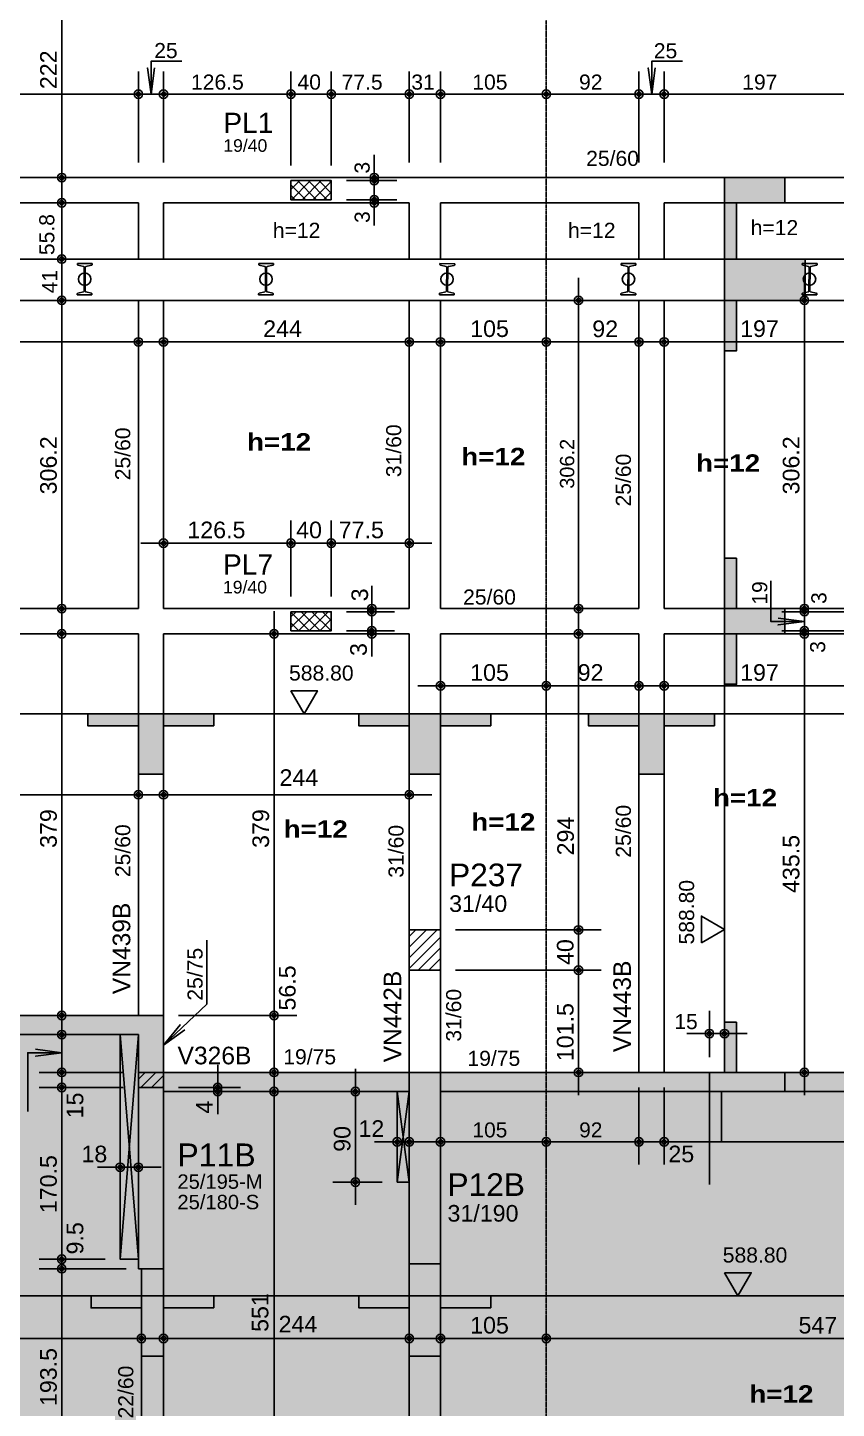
# Model space of a CAD drawing. Extents: x 0 to 13080, y 0 to 6750.
# Drawn here: x 6689 to 7492, y 2961 to 4332 of the extents above; entities that cross this region are included whole.
import ezdxf

# ---------------------------------------------------------------- set-up
doc = ezdxf.new("R2010")
doc.units = 0
doc.header["$MEASUREMENT"] = 0
for name, pattern in [('ESTILO_TQS_0002', [0.4, 0.1, -0.3]), ('ESTILO_TQS_0006', [0.3, 0.2, -0.1]), ('ESTILO_TQS_0007', [2.1, 1.5, -0.2, 0.2, -0.2])]:
    doc.linetypes.add(name, pattern=pattern)
for name, color, linetype in [('MTH-202', 1, 'CONTINUOUS'), ('MTH-224', 4, 'CONTINUOUS'), ('MTH-230', 1, 'CONTINUOUS'), ('MTH-231', 1, 'CONTINUOUS'), ('MTH-COTAS7', 31, 'CONTINUOUS'), ('MTH-DIM-PILAR', 3, 'CONTINUOUS'), ('MTH-DIM-VIGA', 3, 'CONTINUOUS'), ('MTH-EIXO-214', 4, 'CONTINUOUS'), ('MTH-FACE-VIGA', 7, 'CONTINUOUS'), ('MTH-HACHURA-PILAR', 1, 'CONTINUOUS'), ('MTH-LINHA-CORTE', 5, 'CONTINUOUS'), ('MTH-LINHA-SEÇÃO', 16, 'CONTINUOUS'), ('MTH-PILAR-MORRE', 5, 'CONTINUOUS'), ('MTH-PILAR-NASCE', 5, 'CONTINUOUS'), ('MTH-PILAR-SEGUE', 5, 'CONTINUOUS'), ('MTH-SIMB_COTA', 3, 'CONTINUOUS'), ('MTH-SOMB119', 62, 'CONTINUOUS'), ('MTH-SOMBRA21', 150, 'CONTINUOUS'), ('MTH-SOMBRA25', 253, 'CONTINUOUS'), ('MTH-TIT1-PILAR', 5, 'CONTINUOUS'), ('MTH-TIT1-VIGA', 5, 'CONTINUOUS'), ('MTH-TIT2-PILAR', 5, 'CONTINUOUS'), ('MTH-TXT', 4, 'CONTINUOUS'), ('MTH-TXT-NEGRITO', 5, 'CONTINUOUS'), ('MTH-TXT-NOTAS', 3, 'CONTINUOUS'), ('MTH-VIGA-INVERTIDA', 7, 'ESTILO_TQS_0002')]:
    doc.layers.add(name, color=color, linetype=linetype)
doc.styles.add('TQS_ARIAL', font='arial.ttf')
doc.styles.add('TQS_ARIAL_BLACK', font='ariblk.ttf')

msp = doc.modelspace()

# ---------------------------------------------------------------- linework, layer by layer
at = {"layer": 'MTH-224', "linetype": 'Continuous'}
for points in [[(6950.126486, 3673.775004), (6963.375991, 3650.827299), (6976.624178, 3673.775004), (6950.126486, 3673.775004)], [(7357.714152, 3423.485309), (7380.661857, 3436.734814), (7357.714152, 3449.983), (7357.714152, 3423.485309)], [(7380.702122, 3095.818407), (7393.951627, 3072.870702), (7407.199814, 3095.818407), (7380.702122, 3095.818407)]]:
    msp.add_lwpolyline(points, dxfattribs=at)
at = {"layer": 'MTH-230', "linetype": 'Continuous'}
for p, q in [((6798.778048, 3109.232063), (6780.776726, 3332.232063)), ((6798.775119, 3332.232063), (6780.776726, 3109.232063)), ((7067.781771, 3185.732061), (7055.781434, 3275.732061)), ((7055.782411, 3185.732061), (7067.781771, 3275.732061))]:
    msp.add_line(p, q, dxfattribs=at)
at = {"layer": 'MTH-231', "linetype": 'Continuous'}
for p, q in [((6738.248727, 4096.996523), (6738.254182, 4097.931591)), ((6738.254182, 4097.931591), (6752.935532, 4097.845934)), ((6744.490518, 4094.885365), (6738.843171, 4096.238316)), ((6744.948018, 4070.655163), (6745.084962, 4094.127157)), ((6746.060826, 4094.121464), (6745.923889, 4070.650895)), ((6752.326826, 4096.159647), (6746.664077, 4094.872683)), ((6752.935532, 4097.845934), (6752.930077, 4096.910866)), ((6918.256175, 4096.996675), (6918.26163, 4097.931743)), ((6918.26163, 4097.931743), (6932.94298, 4097.846086)), ((6924.497966, 4094.885517), (6918.850619, 4096.238468)), ((6924.955466, 4070.655315), (6925.09241, 4094.127309)), ((6926.068274, 4094.121616), (6925.931337, 4070.651047)), ((6932.334274, 4096.159799), (6926.671525, 4094.872835)), ((6932.94298, 4097.846086), (6932.937525, 4096.911018)), ((7098.152271, 4097.060548), (7098.165886, 4097.995533)), ((7098.165886, 4097.995533), (7112.84593, 4097.781762)), ((7104.375401, 4094.895001), (7098.740076, 4096.297182)), ((7104.621438, 4070.66173), (7104.963207, 4094.131635)), ((7105.938983, 4094.117426), (7105.597235, 4070.648946)), ((7112.222531, 4096.100851), (7106.548767, 4094.863352)), ((7112.84593, 4097.781762), (7112.832315, 4096.846777)), ((7278.055153, 4096.99698), (7278.060608, 4097.932048)), ((7278.060608, 4097.932048), (7292.741958, 4097.846391)), ((7284.296944, 4094.885822), (7278.649597, 4096.238773)), ((7284.754444, 4070.65562), (7284.891388, 4094.127614)), ((7285.867252, 4094.121921), (7285.730315, 4070.651352)), ((7292.133252, 4096.160104), (7286.470503, 4094.87314)), ((7292.741958, 4097.846391), (7292.736503, 4096.911323)), ((7457.846684, 4096.997133), (7457.852139, 4097.932201)), ((7457.852139, 4097.932201), (7472.533489, 4097.846544)), ((7464.088475, 4094.885975), (7458.441128, 4096.238926)), ((7464.545975, 4070.655773), (7464.682919, 4094.127767)), ((7465.658783, 4094.122074), (7465.521846, 4070.651505)), ((7471.924783, 4096.160257), (7466.262034, 4094.873293)), ((7472.533489, 4097.846544), (7472.528034, 4096.911476)), ((6738.073319, 4066.932119), (6738.078775, 4067.867187)), ((6752.754669, 4066.846462), (6738.073319, 4066.932119)), ((6738.682026, 4068.618406), (6744.344775, 4069.90537)), ((6746.518334, 4069.892688), (6752.16568, 4068.539737)), ((6752.760125, 4067.78153), (6752.754669, 4066.846462)), ((6918.080767, 4066.932271), (6918.086223, 4067.867339)), ((6932.762117, 4066.846614), (6918.080767, 4066.932271)), ((6918.689474, 4068.618558), (6924.352223, 4069.905522)), ((6926.525782, 4069.89284), (6932.173128, 4068.539889)), ((6932.767573, 4067.781682), (6932.762117, 4066.846614)), ((7097.714512, 4066.998819), (7097.728127, 4067.933804)), ((7112.394556, 4066.785048), (7097.714512, 4066.998819)), ((7098.337911, 4068.67973), (7104.011675, 4069.917229)), ((7106.185041, 4069.885581), (7111.820366, 4068.483399)), ((7112.408171, 4067.720033), (7112.394556, 4066.785048)), ((7277.879745, 4066.932576), (7277.885201, 4067.867644)), ((7292.561095, 4066.846919), (7277.879745, 4066.932576)), ((7278.488452, 4068.618863), (7284.151201, 4069.905827)), ((7286.32476, 4069.893145), (7291.972106, 4068.540194)), ((7292.566551, 4067.781987), (7292.561095, 4066.846919)), ((7457.671276, 4066.932729), (7457.676732, 4067.867797)), ((7472.352626, 4066.847072), (7457.671276, 4066.932729)), ((7458.279983, 4068.619016), (7463.942732, 4069.90598)), ((7466.116291, 4069.893298), (7471.763637, 4068.540347)), ((7472.358082, 4067.78214), (7472.352626, 4066.847072))]:
    msp.add_line(p, q, dxfattribs=at)
for centre in [(6745.504426, 4082.389026), (6925.511874, 4082.389178), (7105.280221, 4082.390291), (7285.310852, 4082.389483), (7465.102383, 4082.389636)]:
    msp.add_circle(centre, 6.2, dxfattribs=at)
for centre, radius, start, end in [((6739.023736, 4096.99201), 0.775021, 179.666352, 256.527493), ((6744.309954, 4094.13167), 0.775021, 359.666352, 76.527493), ((6746.835835, 4094.116934), 0.775021, 102.803943, 179.665084), ((6752.155069, 4096.915397), 0.775021, 282.803943, 359.665084), ((6919.031184, 4096.992162), 0.775021, 179.666352, 256.527493), ((6924.317402, 4094.131822), 0.775021, 359.666352, 76.527493), ((6926.843283, 4094.117086), 0.775021, 102.803943, 179.665084), ((6932.162517, 4096.915549), 0.775021, 282.803943, 359.665084), ((7098.927211, 4097.049272), 0.775021, 179.166352, 256.027493), ((7104.188268, 4094.142911), 0.775021, 359.166352, 76.027493), ((7106.713923, 4094.106133), 0.775021, 102.303943, 179.165084), ((7112.057376, 4096.858071), 0.775021, 282.303943, 359.165084), ((7278.830162, 4096.992467), 0.775021, 179.666352, 256.527493), ((7284.11638, 4094.132127), 0.775021, 359.666352, 76.527493), ((7286.642261, 4094.117391), 0.775021, 102.803943, 179.665084), ((7291.961495, 4096.915854), 0.775021, 282.803943, 359.665084), ((7458.621693, 4096.99262), 0.775021, 179.666352, 256.527493), ((7463.907911, 4094.13228), 0.775021, 359.666352, 76.527493), ((7466.433792, 4094.117544), 0.775021, 102.803943, 179.665084), ((7471.753026, 4096.916007), 0.775021, 282.803943, 359.665084), ((6738.853784, 4067.862656), 0.775021, 102.803943, 179.665084), ((6744.173016, 4070.661123), 0.775025, 282.804082, 359.770246), ((6746.698898, 4070.646382), 0.775021, 179.666352, 256.527493), ((6751.985117, 4067.786043), 0.775021, 359.666352, 76.527493), ((6918.861232, 4067.862808), 0.775021, 102.803943, 179.665084), ((6924.180464, 4070.661275), 0.775025, 282.804082, 359.770246), ((6926.706346, 4070.646534), 0.775021, 179.666352, 256.527493), ((6931.992565, 4067.786195), 0.775021, 359.666352, 76.527493), ((7098.503067, 4067.922511), 0.775021, 102.303943, 179.165084), ((7103.846518, 4070.674453), 0.775025, 282.304082, 359.270246), ((7106.372176, 4070.63767), 0.775021, 179.166352, 256.027493), ((7111.633232, 4067.731309), 0.775021, 359.166352, 76.027493), ((7278.66021, 4067.863113), 0.775021, 102.803943, 179.665084), ((7283.979442, 4070.66158), 0.775025, 282.804082, 359.770246), ((7286.505324, 4070.646839), 0.775021, 179.666352, 256.527493), ((7291.791543, 4067.7865), 0.775021, 359.666352, 76.527493), ((7458.451741, 4067.863266), 0.775021, 102.803943, 179.665084), ((7463.770973, 4070.661733), 0.775025, 282.804082, 359.770246), ((7466.296855, 4070.646992), 0.775021, 179.666352, 256.527493), ((7471.583074, 4067.786653), 0.775021, 359.666352, 76.527493)]:
    msp.add_arc(centre, radius, start, end, dxfattribs=at)
at = {"layer": 'MTH-COTAS7', "linetype": 'Continuous'}
for p, q in [((6722.722233, 4160.734622), (6722.722233, 4427.714724)), ((6798.778048, 4198.234622), (6798.778048, 4288.625656)), ((6798.778048, 4198.234622), (6798.778048, 4288.625656)), ((6823.778048, 4198.234622), (6823.778048, 4288.625656)), ((6823.778048, 4198.234622), (6823.778048, 4288.625656)), ((6950.279196, 4195.234622), (6950.279196, 4288.625656)), ((6950.279196, 4195.234622), (6950.279196, 4288.625656)), ((6990.279196, 4195.234622), (6990.279196, 4288.625656)), ((6990.279196, 4195.234622), (6990.279196, 4288.625656)), ((7067.781771, 4198.234622), (7067.781771, 4288.625656)), ((7067.781771, 4198.234622), (7067.781771, 4288.625656)), ((7098.781771, 4198.234622), (7098.781771, 4288.625656)), ((7098.781771, 4198.234622), (7098.781771, 4288.625656)), ((7295.781771, 4198.234622), (7295.781771, 4288.625656)), ((7295.781771, 4198.234622), (7295.781771, 4288.625656)), ((7320.781771, 4198.234622), (7320.781771, 4288.625656)), ((7320.781771, 4198.234622), (7320.781771, 4288.625656)), ((6420.278491, 4266.125656), (6821.278048, 4266.125656)), ((6776.278048, 4266.125656), (6846.278048, 4266.125656)), ((6801.278048, 4266.125656), (6972.779196, 4266.125656)), ((6927.779196, 4266.125656), (7012.779196, 4266.125656)), ((6967.779196, 4266.125656), (7090.281771, 4266.125656)), ((7045.281771, 4266.125656), (7121.281771, 4266.125656)), ((7076.281771, 4266.125656), (7226.277243, 4266.125656)), ((7181.277243, 4266.125656), (7318.281771, 4266.125656)), ((7273.281771, 4266.125656), (7343.281771, 4266.125656)), ((7298.281771, 4266.125656), (7540.281771, 4266.125656)), ((7033.009759, 4157.734622), (7033.009759, 4205.734622)), ((6685.739681, 4183.234622), (6745.222233, 4183.234622)), ((7026.030358, 4183.234622), (7055.509759, 4183.234622)), ((7033.009759, 4135.734622), (7033.009759, 4183.734622)), ((6722.722233, 4079.890384), (6722.722233, 4180.734622)), ((7005.279196, 4180.234622), (7055.509759, 4180.234622)), ((6717.864101, 4158.234622), (6745.222233, 4158.234622)), ((7004.661496, 4158.234622), (7055.509759, 4158.234622)), ((7005.279196, 4161.234622), (7055.509759, 4161.234622)), ((6722.722233, 4038.890359), (6722.722233, 4124.890384)), ((6721.862545, 4102.390384), (6745.222233, 4102.390384)), ((6721.862545, 4102.390384), (6745.222233, 4102.390384)), ((6722.722233, 3732.732766), (6722.722233, 4083.890359)), ((7235.753224, 3732.732429), (7235.753224, 4083.890822)), ((7459.979823, 3732.73224), (7459.979823, 4083.8911)), ((6714.842014, 4061.390359), (6745.222233, 4061.390359)), ((6729.842014, 4061.390359), (6745.222233, 4061.390359)), ((7231.273927, 4061.390822), (7213.253224, 4061.390822)), ((7465.308016, 4061.3911), (7437.479823, 4061.3911)), ((6823.778048, 4019.843476), (6823.778048, 4042.560453)), ((7067.781771, 4030.683708), (7067.781771, 4042.560453)), ((7098.781771, 4013.339337), (7098.781771, 4042.560453)), ((7203.777243, 4018.976258), (7203.777243, 4042.560453)), ((7203.777243, 4018.976258), (7203.777243, 4042.560453)), ((7320.781771, 4023.533451), (7320.781771, 4042.560453)), ((6441.277245, 4020.060453), (6821.278048, 4020.060453)), ((6801.278048, 4020.060453), (7090.281771, 4020.060453)), ((7076.281771, 4020.060453), (7226.277243, 4020.060453)), ((7181.277243, 4020.060453), (7318.281771, 4020.060453)), ((7298.281771, 4020.060453), (7540.281771, 4020.060453)), ((6798.778048, 4012.750588), (6798.778048, 3997.560453)), ((7295.781771, 4006.652152), (7295.781771, 3997.560453)), ((6823.778048, 3809.789909), (6823.778048, 3842.707458)), ((6950.279196, 3767.232669), (6950.279196, 3842.707458)), ((6950.279196, 3767.232669), (6950.279196, 3842.707458)), ((6990.279196, 3767.232669), (6990.279196, 3842.707458)), ((6990.279196, 3767.232669), (6990.279196, 3842.707458)), ((7067.781771, 3834.587518), (7067.781771, 3842.707458)), ((6801.278048, 3820.207458), (6972.779196, 3820.207458)), ((6927.779196, 3820.207458), (7012.779196, 3820.207458)), ((6967.779196, 3820.207458), (7090.281771, 3820.207458)), ((7030.532784, 3729.732669), (7030.532784, 3777.732719)), ((7459.979823, 3729.732669), (7459.979823, 3777.732237)), ((7459.979823, 3710.732669), (7459.979823, 3774.732669)), ((6713.82223, 3755.232766), (6745.222233, 3755.232766)), ((6722.722233, 3328.732063), (6722.722233, 3752.732742)), ((6933.464574, 3328.732063), (6933.464574, 3752.732632)), ((7005.279196, 3752.232669), (7053.032784, 3752.232669)), ((7035.658817, 3755.232719), (7008.032784, 3755.232719)), ((7030.532784, 3707.732719), (7030.532784, 3755.732669)), ((7243.933682, 3755.232429), (7213.253224, 3755.232429)), ((7235.753224, 3413.714762), (7235.753224, 3752.732421)), ((7463.132781, 3755.23224), (7437.479823, 3755.23224)), ((7468.1506, 3755.232237), (7437.479823, 3755.232237)), ((7485.617084, 3752.232669), (7437.479823, 3752.232669)), ((7579.664362, 3752.232669), (7437.479823, 3752.232669)), ((7459.979823, 3707.732231), (7459.979823, 3755.732669)), ((7459.979823, 3272.232061), (7459.979823, 3752.732251)), ((6724.015149, 3730.232742), (6700.222233, 3730.232742)), ((6936.886404, 3730.232632), (6955.964574, 3730.232632)), ((7005.279196, 3733.232669), (7053.032784, 3733.232669)), ((7035.521433, 3730.232719), (7008.032784, 3730.232719)), ((7257.442926, 3730.232421), (7213.253224, 3730.232421)), ((7485.617084, 3733.232669), (7437.479823, 3733.232669)), ((7579.664362, 3733.232669), (7437.479823, 3733.232669)), ((7477.861794, 3730.232231), (7437.479823, 3730.232231)), ((7203.777243, 3692.993238), (7203.777243, 3656.126854)), ((7203.777243, 3692.993238), (7203.777243, 3656.126854)), ((7076.281771, 3678.626854), (7226.277243, 3678.626854)), ((7098.781771, 3686.623882), (7098.781771, 3656.126854)), ((7181.277243, 3678.626854), (7318.281771, 3678.626854)), ((7295.781771, 3684.16747), (7295.781771, 3656.126854)), ((7298.281771, 3678.626854), (7540.281771, 3678.626854)), ((7320.781771, 3678.183778), (7320.781771, 3656.126854)), ((6798.778048, 3553.688219), (6798.778048, 3592.964762)), ((6823.778048, 3554.347515), (6823.778048, 3592.964762)), ((7067.781771, 3555.337667), (7067.781771, 3592.964762)), ((6441.277245, 3570.464762), (6821.278048, 3570.464762)), ((6801.278048, 3570.464762), (7090.281771, 3570.464762)), ((7235.753224, 3373.714762), (7235.753224, 3458.714762)), ((7113.781771, 3436.214762), (7258.253224, 3436.214762)), ((7128.781771, 3436.214762), (7258.253224, 3436.214762)), ((7235.753224, 3272.232061), (7235.753224, 3418.714762)), ((7113.781771, 3396.214762), (7258.253224, 3396.214762)), ((7113.781771, 3396.214762), (7258.253224, 3396.214762)), ((6933.464574, 3272.232061), (6933.464574, 3373.732063)), ((6739.89173, 3351.232063), (6700.222233, 3351.232063)), ((6722.722233, 3272.232063), (6722.722233, 3354.732063)), ((6838.778048, 3351.232063), (6955.964574, 3351.232063)), ((6927.259524, 3351.232063), (6955.964574, 3351.232063)), ((7365.661857, 3309.732061), (7365.661857, 3355.735667)), ((7380.661857, 3334.732061), (7380.661857, 3355.735667)), ((6759.257474, 3332.232063), (6700.222233, 3332.232063)), ((7343.161857, 3333.235667), (7403.161857, 3333.235667)), ((6722.722233, 3257.232063), (6722.722233, 3317.232063)), ((6783.778048, 3294.732063), (6700.222233, 3294.732063)), ((6768.778048, 3294.732063), (6700.222233, 3294.732063)), ((6722.722233, 3086.732063), (6722.722233, 3302.232063)), ((6877.524321, 3253.232061), (6877.524321, 3302.232063)), ((6923.398261, 3294.732061), (6955.964574, 3294.732061)), ((6933.464574, 2702.232063), (6933.464574, 3298.232061)), ((7014.227532, 3163.232061), (7014.227532, 3298.232061)), ((7218.777243, 3294.732061), (7258.253224, 3294.732061)), ((7466.752516, 3294.732061), (7482.479823, 3294.732061)), ((6783.778048, 3279.732063), (6700.222233, 3279.732063)), ((6765.776726, 3279.732063), (6700.222233, 3279.732063)), ((6838.778048, 3279.732063), (6900.024321, 3279.732063)), ((7295.781771, 3279.732061), (7295.781771, 3203.232061)), ((7320.781771, 3279.732061), (7320.781771, 3203.232061)), ((6838.778048, 3275.732061), (6900.024321, 3275.732061)), ((6957.086452, 3275.732061), (6910.964574, 3275.732061)), ((7040.781434, 3275.732061), (6991.727532, 3275.732061)), ((7098.781771, 3238.751615), (7098.781771, 3203.232061)), ((7295.781771, 3247.474049), (7295.781771, 3203.232061)), ((7320.781771, 3247.11398), (7320.781771, 3203.232061)), ((7033.281922, 3225.730027), (7090.281771, 3225.730027)), ((7076.281771, 3225.732061), (7226.277243, 3225.732061)), ((7181.277243, 3225.732061), (7318.281771, 3225.732061)), ((7203.777243, 3223.076508), (7203.777243, 3203.232061)), ((7203.777243, 3223.076508), (7203.777243, 3203.232061)), ((7273.281771, 3225.732061), (7343.281771, 3225.732061)), ((7298.281771, 3225.732061), (7773.277243, 3225.732061)), ((7055.781922, 3210.732061), (7055.781922, 3203.230027)), ((7067.781771, 3210.732061), (7067.781771, 3203.230027)), ((6758.276726, 3200.485386), (6821.276849, 3200.485386)), ((7040.782411, 3185.732061), (6991.727532, 3185.732061)), ((6722.722233, 3077.232063), (6722.722233, 3131.732063)), ((6722.722233, 2883.73206), (6722.722233, 3122.232063)), ((6765.776726, 3109.232063), (6700.222233, 3109.232063)), ((6765.776726, 3109.232063), (6700.222233, 3109.232063)), ((6786.77805, 3099.732063), (6700.222233, 3099.732063)), ((6783.778048, 3099.732063), (6700.222233, 3099.732063)), ((6801.77805, 3027.870702), (6801.77805, 3052.98206)), ((6823.77805, 3027.870702), (6823.77805, 3052.98206)), ((7067.781771, 3027.870702), (7067.781771, 3052.98206)), ((7098.781771, 3027.870702), (7098.781771, 3052.98206)), ((7203.777243, 3027.740844), (7203.777243, 3052.98206)), ((7203.777243, 3027.740844), (7203.777243, 3052.98206)), ((6441.277245, 3030.48206), (6824.27805, 3030.48206)), ((6801.27805, 3030.48206), (7090.281771, 3030.48206)), ((7076.281771, 3030.48206), (7226.277243, 3030.48206)), ((7181.277243, 3030.48206), (7773.277243, 3030.48206))]:
    msp.add_line(p, q, dxfattribs=at)
for points in [[(6841.985795, 4298.765436), (6811.389196, 4298.765436), (6811.389196, 4266.125656), (6807.962883, 4292.151084), (6811.389196, 4266.125656), (6814.815508, 4292.151084)], [(7338.989518, 4298.765436), (7308.392919, 4298.765436), (7308.392919, 4266.125656), (7304.966606, 4292.151084), (7308.392919, 4266.125656), (7311.819231, 4292.151084)], [(7426.823038, 3782.815178), (7426.823038, 3742.467774), (7459.979823, 3742.467774), (7433.954396, 3739.041461), (7459.979823, 3742.467774), (7433.954396, 3745.894087)], [(6866.822106, 3425.98539), (6866.822106, 3362.522308), (6823.778048, 3321.641181), (6840.289272, 3342.048092), (6823.778048, 3321.641181), (6845.008362, 3337.079324)], [(6866.822106, 3425.985388), (6866.822106, 3362.522306), (6823.778048, 3321.641179), (6840.289272, 3342.04809), (6823.778048, 3321.641179), (6845.008362, 3337.079322)], [(6689.003978, 3255.725411), (6689.003978, 3314.251838), (6722.722233, 3314.251838), (6696.696805, 3310.825526), (6722.722233, 3314.251838), (6696.696805, 3317.678151)]]:
    msp.add_lwpolyline(points, dxfattribs=at)
at = {"layer": 'MTH-EIXO-214', "linetype": 'ESTILO_TQS_0007'}
msp.add_line((7203.777243, 6386.749862), (7203.777243, 488.1738), dxfattribs=at)
at = {"layer": 'MTH-FACE-VIGA', "linetype": 'Continuous'}
for p, q in [((6442.756522, 4183.234622), (8424.608441, 4183.234622)), ((6442.756522, 4158.234622), (6798.778048, 4158.234622)), ((6798.778048, 4102.3905), (6798.778048, 4158.234622)), ((6823.778048, 4102.3905), (6823.778048, 4158.234622)), ((6823.778048, 4158.234622), (7067.781771, 4158.234622)), ((7067.781771, 4102.3905), (7067.781771, 4158.234622)), ((7098.781771, 4102.3905), (7098.781771, 4158.234622)), ((7098.781771, 4158.234622), (7295.781771, 4158.234622)), ((7295.781771, 4102.3905), (7295.781771, 4158.234622)), ((7320.781771, 4102.3905), (7320.781771, 4158.234622)), ((7320.781771, 4158.234622), (7517.781771, 4158.234622)), ((7320.781771, 3730.232335), (7517.781771, 3730.232253)), ((7320.781771, 3294.732061), (7517.781771, 3294.732061))]:
    msp.add_line(p, q, dxfattribs=at)
for points in [[(6798.778048, 4061.390443), (6798.778048, 3755.232706)], [(6823.778048, 3755.232691), (6823.778048, 4061.390464)], [(7067.781771, 4061.390671), (7067.781771, 3755.232544)], [(7098.781771, 3755.232525), (7098.781771, 4061.390697)], [(7295.781771, 4061.390943), (7295.781771, 3981.913361)], [(7320.781771, 3981.913361), (7320.781771, 4061.390965)], [(7295.781771, 3981.913361), (7295.781771, 3755.23235)], [(7320.781771, 3755.232335), (7320.781771, 3981.913361)], [(6798.778048, 3755.232706), (6463.777245, 3755.232907)], [(7067.781771, 3755.232544), (6823.778048, 3755.232691)], [(7295.781771, 3755.232402), (7098.781771, 3755.232525)], [(7295.781771, 3755.23235), (7295.781771, 3755.232402)], [(7517.781771, 3755.232216), (7320.781771, 3755.232335)], [(6463.777245, 3730.232907), (6798.778048, 3730.232706)], [(6798.778048, 3730.232706), (6798.778048, 3351.232063)], [(6823.778048, 3730.232691), (7067.781771, 3730.232544)], [(6823.778048, 3341.732063), (6823.778048, 3730.232691)], [(7067.781771, 3730.232544), (7067.781771, 3436.214724)], [(7098.781771, 3730.232525), (7295.781771, 3730.232402)], [(7098.781771, 3436.214724), (7098.781771, 3730.232525)], [(7295.781771, 3730.232402), (7295.781771, 3730.23235)], [(7295.781771, 3730.23235), (7295.781771, 3294.732061)], [(7320.781771, 3294.732061), (7320.781771, 3730.232335)], [(7067.781771, 3396.214724), (7067.781771, 3294.732061)], [(7098.781771, 3294.732061), (7098.781771, 3396.214724)], [(6798.778048, 3351.232063), (6463.777245, 3351.232063)], [(6463.777245, 3332.232063), (6798.778048, 3332.232063)], [(6798.778048, 3109.232063), (6798.775119, 3332.232063), (6780.776726, 3332.232063), (6780.776726, 3109.232063), (6798.778048, 3109.232063)], [(6798.778048, 3332.232063), (6798.778048, 3294.732063)], [(6823.778048, 3294.732063), (6823.778048, 3341.732063)], [(7067.781771, 3294.732061), (6823.778048, 3294.732061)], [(7295.781771, 3294.732061), (7098.781771, 3294.732061)], [(6823.778048, 3275.732061), (7067.781771, 3275.732061)], [(7055.782411, 3185.732061), (7067.781771, 3185.732061), (7067.781771, 3275.732061), (7055.781434, 3275.732061), (7055.782411, 3185.732061)], [(7098.781771, 3275.732061), (7308.281771, 3275.732061)], [(7308.281771, 3275.732061), (7750.777243, 3275.732061)], [(6801.77805, 3099.732063), (6801.77805, 2906.232022)], [(6823.77805, 2896.732022), (6823.77805, 3099.732063)], [(7067.781771, 3104.732061), (7067.781771, 2715.232063)], [(7098.781771, 2724.732063), (7098.781771, 3104.732061)]]:
    msp.add_lwpolyline(points, dxfattribs=at)
at = {"layer": 'MTH-HACHURA-PILAR', "linetype": 'Continuous'}
for p, q in [((6950.279196, 4171.349546), (6959.164272, 4180.234622)), ((6950.279196, 4176.046006), (6965.09058, 4161.234622)), ((6950.770873, 4161.234622), (6969.770873, 4180.234622)), ((6956.697182, 4180.234622), (6975.697182, 4161.234622)), ((6961.377475, 4161.234622), (6980.377475, 4180.234622)), ((6967.303784, 4180.234622), (6986.303784, 4161.234622)), ((6971.984077, 4161.234622), (6990.279196, 4179.529741)), ((6977.910385, 4180.234622), (6990.279196, 4167.865811)), ((6982.590679, 4161.234622), (6990.279196, 4168.92314)), ((6988.516987, 4180.234622), (6990.279196, 4178.472412)), ((6950.279196, 4165.439404), (6954.483979, 4161.234622)), ((6950.279196, 3736.478876), (6966.032989, 3752.232669)), ((6950.279196, 3747.085478), (6955.426387, 3752.232669)), ((6950.279196, 3751.781937), (6968.828465, 3733.232669)), ((6957.639591, 3733.232669), (6976.639591, 3752.232669)), ((6960.435066, 3752.232669), (6979.435066, 3733.232669)), ((6968.246192, 3733.232669), (6987.246192, 3752.232669)), ((6971.041668, 3752.232669), (6990.041668, 3733.232669)), ((6978.852794, 3733.232669), (6990.279196, 3744.659071)), ((6981.64827, 3752.232669), (6990.279196, 3743.601742)), ((6950.279196, 3741.175335), (6958.221863, 3733.232669)), ((6989.459396, 3733.232669), (6990.279196, 3734.052469)), ((7067.781771, 3408.504179), (7095.492317, 3436.214724)), ((7067.781771, 3419.11078), (7084.885715, 3436.214724)), ((7067.781771, 3429.717382), (7074.279114, 3436.214724)), ((7067.781771, 3397.897577), (7098.781771, 3428.897577)), ((7076.70552, 3396.214724), (7098.781771, 3418.290975)), ((7087.312122, 3396.214724), (7098.781771, 3407.684374)), ((7097.918724, 3396.214724), (7098.781771, 3397.077772)), ((6798.778048, 3287.99288), (6805.517232, 3294.732063)), ((6801.123833, 3279.732063), (6816.123833, 3294.732063)), ((6811.730435, 3279.732063), (6823.778048, 3291.779676)), ((6822.337037, 3279.732063), (6823.778048, 3281.173075))]:
    msp.add_line(p, q, dxfattribs=at)
at = {"layer": 'MTH-LINHA-CORTE', "linetype": 'Continuous'}
for p, q in [((8407.298563, 4102.391794), (6387.756541, 4102.39012)), ((6387.756545, 4061.390095), (8407.298563, 4061.391806))]:
    msp.add_line(p, q, dxfattribs=at)
at = {"layer": 'MTH-LINHA-SEÇÃO', "linetype": 'Continuous'}
for p, q in [((7380.661857, 3294.732061), (7380.661857, 4102.390902)), ((921.17219, 3650.827299), (8448.796747, 3650.827299)), ((7365.661857, 3183.273697), (7365.661857, 3294.732061)), ((5412.277243, 3072.870702), (7775.777243, 3072.870702))]:
    msp.add_line(p, q, dxfattribs=at)
for points in [[(7440.661857, 4183.234622), (7380.661857, 4183.234622), (7380.661857, 4158.234622), (7440.661857, 4158.234622), (7440.661857, 4183.234622)], [(7392.661857, 4158.234622), (7380.661857, 4158.234622), (7380.661857, 4102.390915), (7392.661857, 4102.390915), (7392.661857, 4158.234622)], [(7460.661857, 4102.390915), (7380.661857, 4102.390915), (7380.661857, 4061.390915), (7460.661857, 4061.390915), (7460.661857, 4102.390915)], [(7392.661857, 4061.390915), (7380.661857, 4061.390915), (7380.661857, 4011.390915), (7392.661857, 4011.390915), (7392.661857, 4061.390915)], [(7392.661857, 3805.231908), (7380.661857, 3805.231908), (7380.661857, 3755.231908), (7392.661857, 3755.231908), (7392.661857, 3805.231908)], [(7380.661857, 3755.231908), (7380.661857, 3730.231908), (7440.661857, 3730.231908), (7440.661857, 3755.231908), (7380.661857, 3755.231908)], [(7392.661857, 3730.231908), (7380.661857, 3730.231908), (7380.661857, 3680.231908), (7392.661857, 3680.231908), (7392.661857, 3730.231908)], [(6798.778048, 3638.827299), (6798.778048, 3650.827299), (6748.778048, 3650.827299), (6748.778048, 3638.827299), (6798.778048, 3638.827299)], [(6823.778048, 3650.827299), (6798.778048, 3650.827299), (6798.778048, 3590.827299), (6823.778048, 3590.827299), (6823.778048, 3650.827299)], [(6873.778048, 3638.827299), (6873.778048, 3650.827299), (6823.778048, 3650.827299), (6823.778048, 3638.827299), (6873.778048, 3638.827299)], [(7067.781771, 3638.827299), (7067.781771, 3650.827299), (7017.781771, 3650.827299), (7017.781771, 3638.827299), (7067.781771, 3638.827299)], [(7098.781771, 3650.827299), (7067.781771, 3650.827299), (7067.781771, 3590.827299), (7098.781771, 3590.827299), (7098.781771, 3650.827299)], [(7148.781771, 3638.827299), (7148.781771, 3650.827299), (7098.781771, 3650.827299), (7098.781771, 3638.827299), (7148.781771, 3638.827299)], [(7295.781771, 3638.827299), (7295.781771, 3650.827299), (7245.781771, 3650.827299), (7245.781771, 3638.827299), (7295.781771, 3638.827299)], [(7320.781771, 3650.827299), (7295.781771, 3650.827299), (7295.781771, 3590.827299), (7320.781771, 3590.827299), (7320.781771, 3650.827299)], [(7370.781771, 3638.827299), (7370.781771, 3650.827299), (7320.781771, 3650.827299), (7320.781771, 3638.827299), (7370.781771, 3638.827299)], [(7392.661857, 3344.732061), (7380.661857, 3344.732061), (7380.661857, 3294.732061), (7392.661857, 3294.732061), (7392.661857, 3344.732061)], [(7440.661857, 3294.732061), (7365.661857, 3294.732061), (7365.661857, 3275.732061), (7440.661857, 3275.732061), (7440.661857, 3294.732061)], [(7377.661857, 3275.732061), (7365.661857, 3275.732061), (7365.661857, 3225.732061), (7377.661857, 3225.732061), (7377.661857, 3275.732061)], [(6801.77805, 3060.870702), (6801.77805, 3072.870702), (6751.77805, 3072.870702), (6751.77805, 3060.870702), (6801.77805, 3060.870702)], [(6823.77805, 3072.870702), (6801.77805, 3072.870702), (6801.77805, 3012.870702), (6823.77805, 3012.870702), (6823.77805, 3072.870702)], [(6873.77805, 3060.870702), (6873.77805, 3072.870702), (6823.77805, 3072.870702), (6823.77805, 3060.870702), (6873.77805, 3060.870702)], [(7067.781771, 3060.870702), (7067.781771, 3072.870702), (7017.781771, 3072.870702), (7017.781771, 3060.870702), (7067.781771, 3060.870702)], [(7098.781771, 3072.870702), (7067.781771, 3072.870702), (7067.781771, 3012.870702), (7098.781771, 3012.870702), (7098.781771, 3072.870702)], [(7148.781771, 3060.870702), (7148.781771, 3072.870702), (7098.781771, 3072.870702), (7098.781771, 3060.870702), (7148.781771, 3060.870702)]]:
    msp.add_lwpolyline(points, dxfattribs=at)
at = {"layer": 'MTH-PILAR-MORRE', "linetype": 'Continuous'}
for points in [[(7067.781771, 3396.214724), (7098.781771, 3396.214724), (7098.781771, 3436.214724), (7067.781771, 3436.214724), (7067.781771, 3396.214724)], [(6823.778048, 3294.732063), (6798.778048, 3294.732063), (6798.778048, 3279.732063), (6823.778048, 3279.732063), (6823.778048, 3294.732063)]]:
    msp.add_lwpolyline(points, dxfattribs=at)
at = {"layer": 'MTH-PILAR-NASCE', "linetype": 'Continuous'}
for points in [[(6990.279196, 4161.234622), (6990.279196, 4180.234622), (6950.279196, 4180.234622), (6950.279196, 4161.234622), (6990.279196, 4161.234622)], [(6950.279196, 3752.232669), (6950.279196, 3733.232669), (6990.279196, 3733.232669), (6990.279196, 3752.232669), (6950.279196, 3752.232669)]]:
    msp.add_lwpolyline(points, dxfattribs=at)
at = {"layer": 'MTH-PILAR-SEGUE', "linetype": 'Continuous'}
for points in [[(7067.781771, 3104.732061), (7098.781771, 3104.732061), (7098.781771, 3294.732061), (7067.781771, 3294.732061), (7067.781771, 3104.732061)], [(6798.778048, 3099.732063), (6823.778048, 3099.732063), (6823.778048, 3279.732063), (6798.778048, 3279.732063), (6798.778048, 3099.732063)]]:
    msp.add_lwpolyline(points, dxfattribs=at)
at = {"layer": 'MTH-SIMB_COTA', "linetype": 'Continuous'}
for centre, radius in [((6798.778048, 4266.125656), 4.200001), ((6798.778048, 4266.125656), 4.200001), ((6798.778048, 4266.125656), 2.1), ((6798.778048, 4266.125656), 2.1), ((6823.778048, 4266.125656), 4.200001), ((6823.778048, 4266.125656), 4.200001), ((6823.778048, 4266.125656), 2.1), ((6823.778048, 4266.125656), 2.1), ((6950.279196, 4266.125656), 4.200001), ((6950.279196, 4266.125656), 4.200001), ((6950.279196, 4266.125656), 2.1), ((6950.279196, 4266.125656), 2.1), ((6990.279196, 4266.125656), 4.200001), ((6990.279196, 4266.125656), 4.200001), ((6990.279196, 4266.125656), 2.1), ((6990.279196, 4266.125656), 2.1), ((7067.781771, 4266.125656), 4.200001), ((7067.781771, 4266.125656), 4.200001), ((7067.781771, 4266.125656), 2.1), ((7067.781771, 4266.125656), 2.1), ((7098.781771, 4266.125656), 4.200001), ((7098.781771, 4266.125656), 4.200001), ((7098.781771, 4266.125656), 2.1), ((7098.781771, 4266.125656), 2.1), ((7203.777243, 4266.125656), 4.200001), ((7203.777243, 4266.125656), 4.200001), ((7203.777243, 4266.125656), 2.1), ((7203.777243, 4266.125656), 2.1), ((7295.781771, 4266.125656), 4.200001), ((7295.781771, 4266.125656), 4.200001), ((7295.781771, 4266.125656), 2.1), ((7295.781771, 4266.125656), 2.1), ((7320.781771, 4266.125656), 4.200001), ((7320.781771, 4266.125656), 4.200001), ((7320.781771, 4266.125656), 2.1), ((7320.781771, 4266.125656), 2.1), ((6722.722233, 4183.234622), 4.200001), ((6722.722233, 4183.234622), 2.1), ((7033.009759, 4183.234622), 4.200001), ((7033.009759, 4180.234622), 4.200001), ((7033.009759, 4183.234622), 2.1), ((7033.009759, 4180.234622), 2.1), ((6722.722233, 4158.234622), 4.200001), ((6722.722233, 4158.234622), 2.1), ((7033.009759, 4161.234622), 4.200001), ((7033.009759, 4158.234622), 4.200001), ((7033.009759, 4161.234622), 2.1), ((7033.009759, 4158.234622), 2.1), ((6722.722233, 4102.390384), 4.200001), ((6722.722233, 4102.390384), 4.200001), ((6722.722233, 4102.390384), 2.1), ((6722.722233, 4102.390384), 2.1), ((6722.722233, 4061.390359), 4.200001), ((6722.722233, 4061.390359), 4.200001), ((6722.722233, 4061.390359), 2.1), ((6722.722233, 4061.390359), 2.1), ((7235.753224, 4061.390822), 4.200001), ((7235.753224, 4061.390822), 2.1), ((7459.979823, 4061.3911), 4.200001), ((7459.979823, 4061.3911), 2.1), ((6798.778048, 4020.060453), 4.200001), ((6798.778048, 4020.060453), 2.1), ((6823.778048, 4020.060453), 4.200001), ((6823.778048, 4020.060453), 2.1), ((7067.781771, 4020.060453), 4.200001), ((7067.781771, 4020.060453), 2.1), ((7098.781771, 4020.060453), 4.200001), ((7098.781771, 4020.060453), 2.1), ((7203.777243, 4020.060453), 4.200001), ((7203.777243, 4020.060453), 4.200001), ((7203.777243, 4020.060453), 2.1), ((7203.777243, 4020.060453), 2.1), ((7295.781771, 4020.060453), 4.200001), ((7295.781771, 4020.060453), 2.1), ((7320.781771, 4020.060453), 4.200001), ((7320.781771, 4020.060453), 2.1), ((6823.778048, 3820.207458), 4.200001), ((6823.778048, 3820.207458), 2.1), ((6950.279196, 3820.207458), 4.200001), ((6950.279196, 3820.207458), 4.200001), ((6950.279196, 3820.207458), 2.1), ((6950.279196, 3820.207458), 2.1), ((6990.279196, 3820.207458), 4.200001), ((6990.279196, 3820.207458), 4.200001), ((6990.279196, 3820.207458), 2.1), ((6990.279196, 3820.207458), 2.1), ((7067.781771, 3820.207458), 4.200001), ((7067.781771, 3820.207458), 2.1), ((6722.722233, 3755.232766), 4.200001), ((6722.722233, 3755.232766), 2.1), ((7030.532784, 3755.232719), 4.200001), ((7030.532784, 3755.232719), 2.1), ((7235.753224, 3755.232429), 4.200001), ((7235.753224, 3755.232429), 2.1), ((7459.979823, 3755.23224), 4.200001), ((7459.979823, 3755.232237), 4.200001), ((7459.979823, 3755.23224), 2.1), ((7459.979823, 3755.232237), 2.1), ((7030.532784, 3752.232669), 4.200001), ((7030.532784, 3752.232669), 2.1), ((7459.979823, 3752.232669), 4.200001), ((7459.979823, 3752.232669), 4.200001), ((7459.979823, 3752.232669), 2.1), ((7459.979823, 3752.232669), 2.1), ((6722.722233, 3730.232742), 4.200001), ((6722.722233, 3730.232742), 2.1), ((6933.464574, 3730.232632), 4.200001), ((6933.464574, 3730.232632), 2.1), ((7030.532784, 3733.232669), 4.200001), ((7030.532784, 3730.232719), 4.200001), ((7030.532784, 3733.232669), 2.1), ((7030.532784, 3730.232719), 2.1), ((7235.753224, 3730.232421), 4.200001), ((7235.753224, 3730.232421), 2.1), ((7459.979823, 3733.232669), 4.200001), ((7459.979823, 3733.232669), 4.200001), ((7459.979823, 3730.232251), 4.200001), ((7459.979823, 3730.232231), 4.200001), ((7459.979823, 3733.232669), 2.1), ((7459.979823, 3733.232669), 2.1), ((7459.979823, 3730.232251), 2.1), ((7459.979823, 3730.232231), 2.1), ((7098.781771, 3678.626854), 4.200001), ((7098.781771, 3678.626854), 2.1), ((7203.777243, 3678.626854), 4.200001), ((7203.777243, 3678.626854), 4.200001), ((7203.777243, 3678.626854), 2.1), ((7203.777243, 3678.626854), 2.1), ((7295.781771, 3678.626854), 4.200001), ((7295.781771, 3678.626854), 2.1), ((7320.781771, 3678.626854), 4.200001), ((7320.781771, 3678.626854), 2.1), ((6798.778048, 3570.464762), 4.200001), ((6798.778048, 3570.464762), 2.1), ((6823.778048, 3570.464762), 4.200001), ((6823.778048, 3570.464762), 2.1), ((7067.781771, 3570.464762), 4.200001), ((7067.781771, 3570.464762), 2.1), ((7235.753224, 3436.214762), 4.200001), ((7235.753224, 3436.214762), 4.200001), ((7235.753224, 3436.214762), 2.1), ((7235.753224, 3436.214762), 2.1), ((7235.753224, 3396.214762), 4.200001), ((7235.753224, 3396.214762), 4.200001), ((7235.753224, 3396.214762), 2.1), ((7235.753224, 3396.214762), 2.1), ((6722.722233, 3351.232063), 4.200001), ((6722.722233, 3351.232063), 2.1), ((6933.464574, 3351.232063), 4.200001), ((6933.464574, 3351.232063), 4.200001), ((6933.464574, 3351.232063), 2.1), ((6933.464574, 3351.232063), 2.1), ((6722.722233, 3332.232063), 4.200001), ((6722.722233, 3332.232063), 2.1), ((7365.661857, 3333.235667), 4.200001), ((7365.661857, 3333.235667), 2.1), ((7380.661857, 3333.235667), 4.200001), ((7380.661857, 3333.235667), 2.1), ((6722.722233, 3294.732063), 4.200001), ((6722.722233, 3294.732063), 4.200001), ((6722.722233, 3294.732063), 2.1), ((6722.722233, 3294.732063), 2.1), ((6933.464574, 3294.732061), 4.200001), ((6933.464574, 3294.732061), 2.1), ((7235.753224, 3294.732061), 4.200001), ((7235.753224, 3294.732061), 2.1), ((7459.979823, 3294.732061), 4.200001), ((7459.979823, 3294.732061), 2.1), ((6722.722233, 3279.732063), 4.200001), ((6722.722233, 3279.732063), 4.200001), ((6722.722233, 3279.732063), 2.1), ((6722.722233, 3279.732063), 2.1), ((6877.524321, 3279.732063), 4.200001), ((6877.524321, 3275.732061), 4.200001), ((6877.524321, 3279.732063), 2.1), ((6877.524321, 3275.732061), 2.1), ((6933.464574, 3275.732061), 4.200001), ((6933.464574, 3275.732061), 2.1), ((7014.227532, 3275.732061), 4.200001), ((7014.227532, 3275.732061), 2.1), ((7055.781922, 3225.730027), 4.200001), ((7055.781922, 3225.730027), 2.1), ((7067.781771, 3225.730027), 4.200001), ((7067.781771, 3225.730027), 2.1), ((7098.781771, 3225.732061), 4.200001), ((7098.781771, 3225.732061), 2.1), ((7203.777243, 3225.732061), 4.200001), ((7203.777243, 3225.732061), 4.200001), ((7203.777243, 3225.732061), 2.1), ((7203.777243, 3225.732061), 2.1), ((7295.781771, 3225.732061), 4.200001), ((7295.781771, 3225.732061), 4.200001), ((7295.781771, 3225.732061), 2.1), ((7295.781771, 3225.732061), 2.1), ((7320.781771, 3225.732061), 4.200001), ((7320.781771, 3225.732061), 4.200001), ((7320.781771, 3225.732061), 2.1), ((7320.781771, 3225.732061), 2.1), ((6780.776726, 3200.485386), 4.200001), ((6780.776726, 3200.485386), 2.1), ((6798.776849, 3200.485386), 4.200001), ((6798.776849, 3200.485386), 2.1), ((7014.227532, 3185.732061), 4.200001), ((7014.227532, 3185.732061), 2.1), ((6722.722233, 3109.232063), 4.200001), ((6722.722233, 3109.232063), 4.200001), ((6722.722233, 3099.732063), 4.200001), ((6722.722233, 3099.732063), 4.200001), ((6722.722233, 3109.232063), 2.1), ((6722.722233, 3109.232063), 2.1), ((6722.722233, 3099.732063), 2.1), ((6722.722233, 3099.732063), 2.1), ((6801.77805, 3030.48206), 4.200001), ((6801.77805, 3030.48206), 2.1), ((6823.77805, 3030.48206), 4.200001), ((6823.77805, 3030.48206), 2.1), ((7067.781771, 3030.48206), 4.200001), ((7067.781771, 3030.48206), 2.1), ((7098.781771, 3030.48206), 4.200001), ((7098.781771, 3030.48206), 2.1), ((7203.777243, 3030.48206), 4.200001), ((7203.777243, 3030.48206), 4.200001), ((7203.777243, 3030.48206), 2.1), ((7203.777243, 3030.48206), 2.1)]:
    msp.add_circle(centre, radius, dxfattribs=at)
at = {"layer": 'MTH-SOMB119', "linetype": 'Continuous'}
msp.add_lwpolyline([(6187.777243, 1975.732055), (6795.77805, 1975.732055), (6795.77805, 1875.732065), (7775.777243, 1875.732065), (7775.777243, 2464.732063), (7493.777243, 2464.732063), (7493.777243, 2705.732063), (7775.777243, 2705.732063), (7775.777243, 3294.732061), (6823.778048, 3294.732061), (6823.778048, 3351.232063), (6187.777243, 3351.232063)], dxfattribs=at)
for points in [[(6823.778048, 3351.232063), (6187.777243, 1975.732055), (6795.77805, 1975.732055)], [(6187.777243, 3351.232063), (6187.777243, 1975.732055), (6823.778048, 3351.232063)], [(6823.778048, 3351.232063), (6795.77805, 1975.732055), (6823.778048, 3294.732061)], [(6823.778048, 3294.732061), (6795.77805, 1975.732055), (7775.777243, 1875.732065)], [(6823.778048, 3294.732061), (7775.777243, 1875.732065), (7493.777243, 2464.732063)], [(7775.777243, 3294.732061), (6823.778048, 3294.732061), (7493.777243, 2705.732063)], [(6823.778048, 3294.732061), (7493.777243, 2464.732063), (7493.777243, 2705.732063)]]:
    msp.add_solid(points, dxfattribs=at)
at = {"layer": 'MTH-SOMBRA21', "linetype": 'Continuous'}
for points in [[(7440.661857, 4183.234622), (7380.661857, 4183.234622), (7380.661857, 4158.234622)], [(7440.661857, 4183.234622), (7380.661857, 4158.234622), (7440.661857, 4158.234622)], [(7440.661857, 4183.234622), (7440.661857, 4158.234622), (7440.661857, 4183.234622)], [(7392.661857, 4158.234622), (7380.661857, 4158.234622), (7380.661857, 4102.390915)], [(7392.661857, 4158.234622), (7380.661857, 4102.390915), (7392.661857, 4102.390915)], [(7392.661857, 4158.234622), (7392.661857, 4102.390915), (7392.661857, 4158.234622)], [(7460.661857, 4102.390915), (7380.661857, 4102.390915), (7380.661857, 4061.390915)], [(7460.661857, 4102.390915), (7380.661857, 4061.390915), (7460.661857, 4061.390915)], [(7460.661857, 4102.390915), (7460.661857, 4061.390915), (7460.661857, 4102.390915)], [(7392.661857, 4061.390915), (7380.661857, 4061.390915), (7380.661857, 4011.390915)], [(7392.661857, 4061.390915), (7380.661857, 4011.390915), (7392.661857, 4011.390915)], [(7392.661857, 4061.390915), (7392.661857, 4011.390915), (7392.661857, 4061.390915)], [(7392.661857, 3805.231908), (7380.661857, 3805.231908), (7380.661857, 3755.231908)], [(7392.661857, 3805.231908), (7380.661857, 3755.231908), (7392.661857, 3755.231908)], [(7392.661857, 3805.231908), (7392.661857, 3755.231908), (7392.661857, 3805.231908)], [(7380.661857, 3755.231908), (7380.661857, 3730.231908), (7440.661857, 3730.231908)], [(7380.661857, 3755.231908), (7440.661857, 3730.231908), (7440.661857, 3755.231908)], [(7380.661857, 3755.231908), (7440.661857, 3755.231908), (7380.661857, 3755.231908)], [(7392.661857, 3730.231908), (7380.661857, 3730.231908), (7380.661857, 3680.231908)], [(7392.661857, 3730.231908), (7380.661857, 3680.231908), (7392.661857, 3680.231908)], [(7392.661857, 3730.231908), (7392.661857, 3680.231908), (7392.661857, 3730.231908)], [(6798.778048, 3638.827299), (6798.778048, 3650.827299), (6748.778048, 3650.827299)], [(6798.778048, 3638.827299), (6748.778048, 3650.827299), (6748.778048, 3638.827299)], [(6823.778048, 3650.827299), (6798.778048, 3650.827299), (6798.778048, 3590.827299)], [(6823.778048, 3650.827299), (6798.778048, 3590.827299), (6823.778048, 3590.827299)], [(6873.778048, 3638.827299), (6873.778048, 3650.827299), (6823.778048, 3650.827299)], [(6873.778048, 3638.827299), (6823.778048, 3650.827299), (6823.778048, 3638.827299)], [(6823.778048, 3650.827299), (6823.778048, 3590.827299), (6823.778048, 3650.827299)], [(7067.781771, 3638.827299), (7067.781771, 3650.827299), (7017.781771, 3650.827299)], [(7067.781771, 3638.827299), (7017.781771, 3650.827299), (7017.781771, 3638.827299)], [(7098.781771, 3650.827299), (7067.781771, 3650.827299), (7067.781771, 3590.827299)], [(7098.781771, 3650.827299), (7067.781771, 3590.827299), (7098.781771, 3590.827299)], [(7148.781771, 3638.827299), (7148.781771, 3650.827299), (7098.781771, 3650.827299)], [(7148.781771, 3638.827299), (7098.781771, 3650.827299), (7098.781771, 3638.827299)], [(7098.781771, 3650.827299), (7098.781771, 3590.827299), (7098.781771, 3650.827299)], [(7295.781771, 3638.827299), (7295.781771, 3650.827299), (7245.781771, 3650.827299)], [(7295.781771, 3638.827299), (7245.781771, 3650.827299), (7245.781771, 3638.827299)], [(7320.781771, 3650.827299), (7295.781771, 3650.827299), (7295.781771, 3590.827299)], [(7320.781771, 3650.827299), (7295.781771, 3590.827299), (7320.781771, 3590.827299)], [(7370.781771, 3638.827299), (7370.781771, 3650.827299), (7320.781771, 3650.827299)], [(7370.781771, 3638.827299), (7320.781771, 3650.827299), (7320.781771, 3638.827299)], [(7320.781771, 3650.827299), (7320.781771, 3590.827299), (7320.781771, 3650.827299)], [(6798.778048, 3638.827299), (6748.778048, 3638.827299), (6798.778048, 3638.827299)], [(6873.778048, 3638.827299), (6823.778048, 3638.827299), (6873.778048, 3638.827299)], [(7067.781771, 3638.827299), (7017.781771, 3638.827299), (7067.781771, 3638.827299)], [(7148.781771, 3638.827299), (7098.781771, 3638.827299), (7148.781771, 3638.827299)], [(7295.781771, 3638.827299), (7245.781771, 3638.827299), (7295.781771, 3638.827299)], [(7370.781771, 3638.827299), (7320.781771, 3638.827299), (7370.781771, 3638.827299)], [(7392.661857, 3344.732061), (7380.661857, 3344.732061), (7380.661857, 3294.732061)], [(7392.661857, 3344.732061), (7380.661857, 3294.732061), (7392.661857, 3294.732061)], [(7392.661857, 3344.732061), (7392.661857, 3294.732061), (7392.661857, 3344.732061)], [(7440.661857, 3294.732061), (7365.661857, 3294.732061), (7365.661857, 3275.732061)], [(7440.661857, 3294.732061), (7365.661857, 3275.732061), (7440.661857, 3275.732061)], [(7440.661857, 3294.732061), (7440.661857, 3275.732061), (7440.661857, 3294.732061)], [(7377.661857, 3275.732061), (7365.661857, 3275.732061), (7365.661857, 3225.732061)], [(7377.661857, 3275.732061), (7365.661857, 3225.732061), (7377.661857, 3225.732061)], [(7377.661857, 3275.732061), (7377.661857, 3225.732061), (7377.661857, 3275.732061)], [(6801.77805, 3060.870702), (6801.77805, 3072.870702), (6751.77805, 3072.870702)], [(6801.77805, 3060.870702), (6751.77805, 3072.870702), (6751.77805, 3060.870702)], [(6823.77805, 3072.870702), (6801.77805, 3072.870702), (6801.77805, 3012.870702)], [(6823.77805, 3072.870702), (6801.77805, 3012.870702), (6823.77805, 3012.870702)], [(6873.77805, 3060.870702), (6873.77805, 3072.870702), (6823.77805, 3072.870702)], [(6873.77805, 3060.870702), (6823.77805, 3072.870702), (6823.77805, 3060.870702)], [(6823.77805, 3072.870702), (6823.77805, 3012.870702), (6823.77805, 3072.870702)], [(7067.781771, 3060.870702), (7067.781771, 3072.870702), (7017.781771, 3072.870702)], [(7067.781771, 3060.870702), (7017.781771, 3072.870702), (7017.781771, 3060.870702)], [(7098.781771, 3072.870702), (7067.781771, 3072.870702), (7067.781771, 3012.870702)], [(7098.781771, 3072.870702), (7067.781771, 3012.870702), (7098.781771, 3012.870702)], [(7148.781771, 3060.870702), (7148.781771, 3072.870702), (7098.781771, 3072.870702)], [(7148.781771, 3060.870702), (7098.781771, 3072.870702), (7098.781771, 3060.870702)], [(7098.781771, 3072.870702), (7098.781771, 3012.870702), (7098.781771, 3072.870702)], [(6801.77805, 3060.870702), (6751.77805, 3060.870702), (6801.77805, 3060.870702)], [(6873.77805, 3060.870702), (6823.77805, 3060.870702), (6873.77805, 3060.870702)], [(7067.781771, 3060.870702), (7017.781771, 3060.870702), (7067.781771, 3060.870702)], [(7148.781771, 3060.870702), (7098.781771, 3060.870702), (7148.781771, 3060.870702)]]:
    msp.add_solid(points, dxfattribs=at)
at = {"layer": 'MTH-SOMBRA25', "linetype": 'Continuous'}
for points in [[(7067.781771, 3104.732061), (7098.781771, 3104.732061), (7098.781771, 3294.732061)], [(7067.781771, 3104.732061), (7098.781771, 3294.732061), (7067.781771, 3294.732061)], [(7067.781771, 3104.732061), (7067.781771, 3294.732061), (7067.781771, 3104.732061)], [(6798.778048, 3099.732063), (6823.778048, 3099.732063), (6823.778048, 3279.732063)], [(6798.778048, 3099.732063), (6823.778048, 3279.732063), (6798.778048, 3279.732063)], [(6798.778048, 3099.732063), (6798.778048, 3279.732063), (6798.778048, 3099.732063)]]:
    msp.add_solid(points, dxfattribs=at)
at = {"layer": 'MTH-VIGA-INVERTIDA', "linetype": 'ESTILO_TQS_0006'}
for p, q in [((6798.778048, 3351.232063), (6823.778048, 3351.232063)), ((7295.781771, 3294.732061), (7320.781771, 3294.732061))]:
    msp.add_line(p, q, dxfattribs=at)

# ---------------------------------------------------------------- texts
at = {"layer": 'MTH-202', "linetype": 'Continuous', "style": 'TQS_ARIAL'}
msp.add_text('P237', height=22.5, dxfattribs=at).set_placement((7107.292385, 3479.577042))
at = {"layer": 'MTH-COTAS7', "linetype": 'Continuous', "style": 'TQS_ARIAL'}
for s, height, p in [('222', 16.5, (6717.772233, 4271.124673)), ('3', 15, (7028.409348, 4187.278583)), ('55.8', 15, (6715.381677, 4106.273731)), ('3', 15, (7028.509759, 4138.234627)), ('41', 15, (6718.222233, 4068.390372)), ('306.2', 16.5, (6717.772233, 3868.711562)), ('306.2', 14.175, (7231.500724, 3874.291625)), ('306.2', 16.5, (7455.029823, 3868.71167)), ('3', 16.5, (7026.798993, 3762.536142)), ('19', 15, (7423.136473, 3759.16903)), ('3', 15, (7481.878899, 3759.902554)), ('3', 16.5, (7025.582784, 3708.232725)), ('3', 15, (7480.687847, 3711.336782)), ('379', 16.5, (6717.772233, 3517.632402)), ('379', 16.5, (6928.514574, 3517.632347)), ('294', 16.5, (7231.167042, 3510.221989)), ('435.5', 16.5, (7455.029823, 3472.882156)), ('40', 16.5, (7230.803224, 3401.364762)), ('56.5', 16.5, (6954.899874, 3356.123884)), ('101.5', 16.5, (7230.803224, 3305.873411)), ('15', 16.5, (6744.127769, 3249.085982)), ('4', 16.5, (6872.574321, 3253.732066)), ('90', 16.5, (7009.277532, 3215.882061)), ('170.5', 16.5, (6717.772233, 3154.882063)), ('9.5', 16.5, (6744.127174, 3113.946267)), ('551', 16.5, (6927.832949, 3037.015631)), ('193.5', 16.5, (6717.772233, 2963.382061))]:
    msp.add_text(s, height=height, rotation=90, dxfattribs=at).set_placement(p)
for s, height, p in [('25', 15, (6814.484563, 4301.925971)), ('25', 15, (7310.480988, 4301.745723)), ('126.5', 15, (6851.028622, 4270.625656)), ('40', 15, (6956.779196, 4270.625656)), ('77.5', 15, (7000.530484, 4270.625656)), ('31', 15, (7069.781771, 4270.625656)), ('105', 15, (7130.279507, 4270.625656)), ('92', 15, (7236.279507, 4270.625656)), ('197', 15, (7398.281771, 4270.625656)), ('244', 16.5, (6922.67991, 4025.010453)), ('105', 16.5, (7128.179507, 4025.010453)), ('92', 16.5, (7249.418717, 4024.856564)), ('197', 16.5, (7396.181771, 4025.010453)), ('126.5', 16.5, (6847.428622, 3825.157458)), ('40', 16.5, (6955.429196, 3825.157458)), ('77.5', 16.5, (6997.680484, 3825.157458)), ('105', 16.5, (7128.179507, 3683.576854)), ('92', 16.5, (7234.929507, 3683.576854)), ('197', 16.5, (7396.181771, 3683.576854)), ('244', 16.5, (6938.865524, 3579.223142)), ('15', 14.85, (7331.011862, 3337.690667)), ('12', 16.5, (7017.281928, 3230.680027)), ('105', 14.85, (7130.489507, 3230.187061)), ('92', 14.85, (7236.414507, 3230.187061)), ('25', 16.5, (7324.974657, 3205.477265)), ('18', 16.5, (6742.276732, 3205.435386)), ('244', 16.5, (6938.016484, 3036.454498)), ('105', 16.5, (7128.179507, 3035.43206)), ('547', 16.5, (7454.177243, 3035.43206))]:
    msp.add_text(s, height=height, dxfattribs=at).set_placement(p)
at = {"layer": 'MTH-DIM-PILAR', "linetype": 'Continuous', "style": 'TQS_ARIAL'}
for s, height, p in [('19/40', 12.5, (6883.097017, 4208.8757)), ('19/40', 12.5, (6882.776725, 3770.352217)), ('31/40', 16.5, (7107.292385, 3454.077042)), ('25/195-M', 14.325, (6837.544734, 3179.106358)), ('25/180-S', 14.325, (6837.544734, 3158.806358)), ('31/190', 16.5, (7105.68405, 3146.527428))]:
    msp.add_text(s, height=height, dxfattribs=at).set_placement(p)
at = {"layer": 'MTH-DIM-VIGA', "linetype": 'Continuous', "style": 'TQS_ARIAL'}
for s, p in [('25/60', (7243.321689, 4194.859622)), ('19/75', (6942.653048, 3302.732061)), ('19/75', (7125.478706, 3301.169786))]:
    msp.add_text(s, height=15, dxfattribs=at).set_placement(p)
for s, rotation, p in [('31/60', 90, (7059.781771, 3885.8043)), ('25/60', 90, (6790.778048, 3882.730719)), ('25/60', 90, (7287.781771, 3856.66711)), ('25/60', 359.999966, (7121.176283, 3759.279434)), ('25/60', 90, (7287.781771, 3507.964762)), ('25/60', 90, (6790.778048, 3488.635166)), ('31/60', 90, (7062.080031, 3488.046509)), ('25/75', 90, (6862.553732, 3365.962786)), ('31/60', 90, (7119.281771, 3325.226461)), ('22/60', 90, (6793.77805, 2951.04018))]:
    msp.add_text(s, height=15, rotation=rotation, dxfattribs=at).set_placement(p)
at = {"layer": 'MTH-TIT1-PILAR', "linetype": 'Continuous', "style": 'TQS_ARIAL'}
for s, height, p in [('P11B', 22.725, (6837.544734, 3201.406358)), ('P12B', 22.5, (7105.68405, 3172.027428))]:
    msp.add_text(s, height=height, dxfattribs=at).set_placement(p)
at = {"layer": 'MTH-TIT1-VIGA', "linetype": 'Continuous', "style": 'TQS_ARIAL'}
for s, height, p in [('VN439B', 17.475, (6790.778048, 3372.357063)), ('VN443B', 17.5, (7287.781771, 3314.765886)), ('VN442B', 17.475, (7059.781771, 3304.732061))]:
    msp.add_text(s, height=height, rotation=90, dxfattribs=at).set_placement(p)
msp.add_text('V326B', height=17.5, dxfattribs=at).set_placement((6837.653048, 3302.732061))
at = {"layer": 'MTH-TIT2-PILAR', "linetype": 'Continuous', "style": 'TQS_ARIAL'}
for s, p in [('PL1', (6883.097017, 4227.6257)), ('PL7', (6882.776725, 3789.102217))]:
    msp.add_text(s, height=20.025, dxfattribs=at).set_placement(p)
at = {"layer": 'MTH-TXT', "linetype": 'Continuous', "style": 'TQS_ARIAL'}
for p in [(6948.375991, 3683.827299), (7378.951627, 3105.870702)]:
    msp.add_text('588.80', height=15, dxfattribs=at).set_placement(p)
msp.add_text('588.80', height=15, rotation=90, dxfattribs=at).set_placement((7350.534059, 3421.734814))
at = {"layer": 'MTH-TXT-NEGRITO', "linetype": 'Continuous', "style": 'TQS_ARIAL_BLACK'}
for p in [(6906.667174, 3912.256573), (7119.33637, 3897.659361), (7352.443887, 3891.196707), (7369.211353, 3558.912212), (7129.267902, 3534.844449), (6943.015511, 3527.743721), (7405.34238, 2966.781142)]:
    msp.add_text('h=12', height=17.25, dxfattribs=at).set_placement(p)
at = {"layer": 'MTH-TXT-NOTAS', "linetype": 'Continuous', "style": 'TQS_ARIAL'}
for p in [(7406.669699, 4126.113335), (6932.281907, 4123.461024), (7225.340564, 4123.461024)]:
    msp.add_text('h=12', height=15, dxfattribs=at).set_placement(p)

doc.saveas('drawing.dxf')
